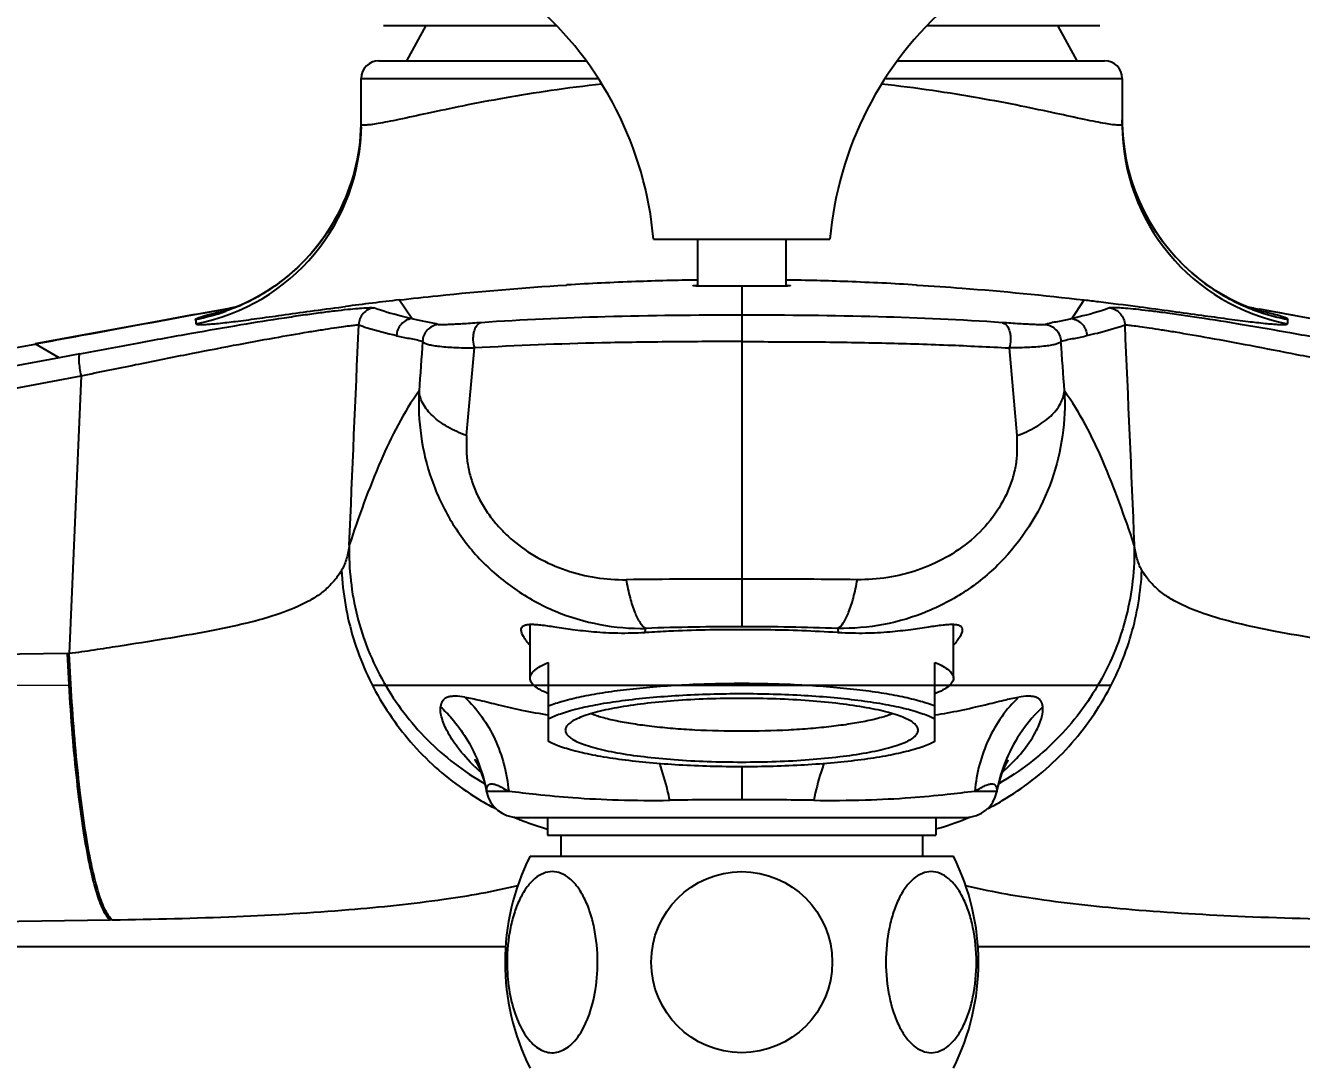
# Model space of a CAD drawing. Extents: x 0 to 1128, y 0 to 827.
# Drawn here: x 631.9 to 704.2, y 255.4 to 314 of the extents above; entities that cross this region are included whole.
import ezdxf

# ---------------------------------------------------------------- set-up
doc = ezdxf.new("R2010")
doc.units = 0
doc.header["$LTSCALE"] = 3
doc.header["$MEASUREMENT"] = 0
doc.header["$PDMODE"] = 3
doc.header["$PDSIZE"] = -10
doc.linetypes.add('CENTER2', pattern=[28.575, 19.05, -3.175, 3.175, -3.175])
doc.layers.get('0').update_dxf_attribs({"linetype": 'CONTINUOUS'})
doc.layers.get('DEFPOINTS').update_dxf_attribs({"linetype": 'CONTINUOUS'})
doc.layers.add('Cneter', color=1, linetype='CENTER2', lineweight=13)
doc.styles.add('Daelim Dimension', font='')
doc.styles.get('Daelim Dimension').set_extended_font_data('나눔고딕')
doc.dimstyles.new('DEFAULT', dxfattribs={"dimscale": 2, "dimtxt": 2, "dimasz": 2, "dimexe": 0, "dimexo": 2, "dimgap": 1, "dimtad": 1, "dimdec": 1, "dimzin": 9, "dimdsep": 46, "dimtxsty": 'Daelim Dimension', "dimcen": 0.5, "dimclrd": 252, "dimclre": 252, "dimclrt": 3, "dimadec": 1, "dimazin": 0, "dimtfac": 1, "dimtdec": 1, "dimtix": 1, "dimtmove": 0, "dimatfit": 3, "dimfxl": 1, "dimtolj": 1, "dimtzin": 1, "dimlwd": 9, "dimlwe": 9, "dimarcsym": 0})

# ---------------------------------------------------------------- blocks, each defined once
blk = doc.blocks.new('*D6')
at = {"color": 5, "lineweight": 9, "ltscale": 0.5, "transparency": 16777216}
for p, q in [((617.498, 297.233), (617.498, 372.395)), ((621.498, 372.395), (723.499, 372.395)), ((727.499, 297.233), (727.499, 372.395))]:
    blk.add_line(p, q, dxfattribs=at)
at = {"color": 5, "ltscale": 0.5, "transparency": 16777216}
for points in [[(621.498, 373.061), (621.498, 371.728), (617.498, 372.395)], [(723.499, 373.061), (723.499, 371.728), (727.499, 372.395)]]:
    blk.add_solid(points, dxfattribs=at)
at = {"layer": 'DEFPOINTS', "color": 0, "ltscale": 0.5, "transparency": 16777216}
for p in [(727.499, 372.395), (617.498, 293.233), (727.499, 293.233)]:
    blk.add_point(p, dxfattribs=at)
at = {"color": 7, "ltscale": 0.5, "transparency": 16777216, "insert": (672.498, 379.803), "char_height": 10, "attachment_point": 5, "style": 'Daelim Dimension'}
blk.add_mtext('\\A1;110', dxfattribs=at)

msp = doc.modelspace()

# ---------------------------------------------------------------- linework, layer by layer
at = {"color": 7, "linetype": 'Continuous'}
for p, q in [((652.204, 314.011), (661.995, 314.01)), ((654.598, 314.011), (653.498, 312.012)), ((683.001, 314.01), (692.792, 314.011)), ((690.399, 314.011), (691.498, 312.012)), ((651.932, 312.012), (663.684, 312.012)), ((681.312, 312.012), (693.064, 312.012)), ((650.932, 308.396), (650.932, 311.012)), ((650.932, 311.012), (664.371, 311.012)), ((680.625, 311.012), (694.064, 311.012)), ((694.064, 311.012), (694.064, 308.396)), ((694.073, 308.214), (694.064, 308.665)), ((667.498, 301.904), (677.498, 301.904)), ((669.998, 301.904), (669.998, 299.254)), ((674.998, 301.904), (674.998, 299.254)), ((672.498, 299.244), (672.498, 282.657)), ((682.406, 299.313), (682.458, 299.309)), ((641.487, 297.638), (643.781, 298.05)), ((643.067, 297.922), (643.782, 298.047)), ((643.792, 298.051), (643.504, 298.001)), ((649.884, 298.076), (650.041, 298.096)), ((653.793, 297.407), (653.085, 298.47)), ((691.204, 297.406), (691.912, 298.47)), ((694.952, 298.091), (695.027, 298.081)), ((701.514, 297.997), (701.2, 298.052)), ((701.211, 298.048), (701.921, 297.924)), ((701.212, 298.051), (701.921, 297.924)), ((641.487, 297.638), (639.264, 297.233)), ((703.583, 297.625), (701.854, 297.936)), ((595.465, 289.199), (632.445, 295.969)), ((633.813, 295.19), (632.444, 295.972)), ((633.813, 295.19), (607.366, 290.225)), ((634.983, 295.412), (633.813, 295.19)), ((656.903, 290.781), (657.344, 295.75)), ((687.653, 295.75), (688.093, 290.781)), ((607.435, 288.988), (633.75, 293.925)), ((633.75, 293.925), (635.054, 294.171)), ((635.054, 294.171), (634.381, 278.44)), ((672.498, 282.654), (672.498, 279.954)), ((660.498, 277.046), (660.498, 280.085)), ((684.498, 277.046), (684.498, 280.085)), ((667.009, 279.638), (667.076, 279.642)), ((667.01, 279.638), (667.065, 279.861)), ((677.919, 279.642), (677.987, 279.638)), ((677.931, 279.862), (677.968, 279.713)), ((677.931, 279.861), (677.986, 279.637)), ((634.261, 278.44), (620.544, 278.262)), ((634.261, 278.44), (634.381, 278.44)), ((661.548, 273.461), (661.548, 277.931)), ((683.448, 273.461), (683.448, 277.931)), ((672.498, 272.021), (672.498, 270.154)), ((657.994, 270.804), (658.039, 270.599)), ((658.039, 270.597), (658.047, 270.641)), ((658.047, 270.641), (659.289, 270.641)), ((685.708, 270.641), (686.95, 270.641)), ((686.95, 270.641), (686.958, 270.6)), ((686.958, 270.6), (686.997, 270.78)), ((686.958, 270.6), (686.958, 270.6)), ((659.804, 269.154), (685.193, 269.154)), ((661.498, 269.154), (661.498, 268.154)), ((683.498, 269.154), (683.498, 268.154)), ((661.498, 268.154), (683.498, 268.154)), ((662.248, 268.154), (662.248, 266.954)), ((682.748, 268.154), (682.748, 266.954)), ((660.498, 266.954), (684.498, 266.954)), ((622.988, 263.168), (636.701, 263.354)), ((636.821, 263.355), (636.701, 263.354)), ((659.115, 261.817), (617.428, 261.817)), ((659.115, 261.815), (617.428, 261.815)), ((727.568, 261.818), (685.881, 261.818)), ((727.568, 261.816), (685.881, 261.816))]:
    msp.add_line(p, q, dxfattribs=at)
at = {"ltscale": 0.5}
msp.add_line((651.559, 276.654), (693.438, 276.654), dxfattribs=at)
at = {"color": 7, "linetype": 'Continuous'}
for points in [[(650.925, 308.247), (650.876, 307.537), (650.787, 306.843), (650.657, 306.167), (650.491, 305.51), (650.289, 304.874), (650.054, 304.26), (649.788, 303.67), (649.494, 303.103), (649.175, 302.562), (648.834, 302.048), (648.472, 301.562), (648.093, 301.104), (647.697, 300.676), (647.288, 300.276), (646.87, 299.904), (646.443, 299.561), (646.012, 299.246), (645.575, 298.957), (645.146, 298.7), (644.733, 298.477)], [(700.204, 298.507), (699.799, 298.729), (699.371, 298.988), (698.927, 299.286), (698.478, 299.62), (698.034, 299.984), (697.597, 300.381), (697.172, 300.809), (696.761, 301.271), (696.368, 301.765), (695.996, 302.291), (695.648, 302.848), (695.326, 303.434), (695.034, 304.047), (694.775, 304.687), (694.552, 305.35), (694.369, 306.037), (694.226, 306.745), (694.127, 307.471), (694.073, 308.214)], [(644.733, 298.477), (644.349, 298.289), (644.006, 298.137), (643.715, 298.02), (643.493, 297.938), (643.331, 297.882), (643.247, 297.855)], [(701.834, 297.829), (701.842, 297.827), (701.817, 297.834), (701.743, 297.857), (701.616, 297.899), (701.435, 297.963), (701.197, 298.053), (700.908, 298.173), (700.575, 298.323), (700.204, 298.507)], [(639.264, 297.233), (636.99, 296.814), (634.613, 296.373), (632.444, 295.973)], [(712.552, 295.973), (710.411, 296.368), (708.031, 296.809), (705.756, 297.229), (703.583, 297.625)], [(657.436, 272.338), (657.414, 272.366), (657.377, 272.415), (657.393, 272.39), (657.447, 272.298), (657.528, 272.143), (657.631, 271.922), (657.748, 271.63), (657.872, 271.261), (657.994, 270.804)], [(686.997, 270.78), (687.118, 271.24), (687.243, 271.614), (687.361, 271.91), (687.465, 272.136), (687.547, 272.294), (687.602, 272.388), (687.615, 272.409)]]:
    msp.add_lwpolyline(points, dxfattribs=at)
msp.add_circle((672.498, 260.954), 5.129, dxfattribs=at)
for centre, radius, start, end in [((647.574, 300.163), 20, 4.99481, 49.0931), ((697.422, 300.163), 20, 130.9069, 175.00519), ((651.932, 311.012), 1, 90, 180), ((693.064, 311.012), 1, 0, 90), ((639.435, 308.42), 11.497, 280.66304, 359.87972), ((639.437, 308.665), 11.495, 306.67987, 358.77197), ((705.561, 308.42), 11.497, 180.12028, 259.33465), ((705.559, 308.665), 11.495, 181.22848, 232.02837), ((672.134, 143.093), 156.512, 92.06566, 93.49557), ((672.402, 141.677), 157.937, 90.87221, 92.14445), ((672.567, 140.195), 159.419, 87.8655, 89.12592), ((672.921, 144.283), 155.32, 86.49924, 87.94012), ((661.212, 315.663), 16.407, 274.63245, 274.81962), ((677.4, 87.594), 212.273, 96.57753, 97.40527), ((639.425, 308.698), 11.53, 280.55042, 289.42055), ((705.57, 308.695), 11.527, 251.02681, 259.45151), ((530.275, -657.712), 970.929, 79.702929, 79.817453), ((672.463, -340.712), 623.366, 89.996718, 90.598909), ((672.607, -326.722), 609.376, 89.394189, 90.010192), ((672.458, 122.913), 157.042, 89.98524, 91.96809), ((672.508, 121.101), 158.853, 88.04354, 90.0034), ((664.316, 279.3), 10.052, 226.35404, 228.89806), ((649.392, 269.012), 8.808, 22.42868, 22.66982), ((649.427, 269.026), 8.77, 10.6161, 22.43715), ((695.5, 269.049), 8.697, 157.28814, 169.4503), ((680.509, 279.477), 10.293, 311.22719, 313.69438), ((695.559, 269.025), 8.761, 156.8942, 157.29442), ((659.803, 270.954), 1.8, 191.44153, 270), ((685.193, 270.954), 1.8, 270, 348.66009), ((665.918, 283.964), 16.096, 239.45491, 242.7436), ((672.445, -3.149), 273.304, 89.98882, 90.84435), ((672.502, -9.998), 280.152, 89.1661, 90.00072), ((679.022, 284.074), 16.219, 297.25609, 300.53004), ((665.648, 283.416), 15.484, 246.93046, 247.72603), ((665.665, 283.457), 15.529, 247.72626, 248.99208), ((679.311, 283.507), 15.583, 285.60267, 292.27807), ((679.388, 283.305), 15.367, 292.29623, 293.09931), ((665.706, 283.57), 15.65, 248.99759, 254.38628), ((672.498, 260.954), 13.416, 153.43495, 206.56505), ((672.498, 260.954), 13.416, 333.43495, 26.56505), ((658.366, 259.905), 5.813, 336.72012, 337.06314)]:
    msp.add_arc(centre, radius, start, end, dxfattribs=at)
for points, knots in [([(664.568, 310.688), (663.603, 310.585), (661.752, 310.35), (659.123, 309.927), (656.788, 309.483), (654.805, 309.061), (653.389, 308.752), (652.463, 308.562), (651.931, 308.464), (651.558, 308.405), (651.318, 308.377), (651.184, 308.367), (651.075, 308.366), (650.998, 308.37), (650.932, 308.394), (650.932, 308.419)], [0, 0, 0, 0, 0.21, 0.403857, 0.576502, 0.724514, 0.8428, 0.890142, 0.92934, 0.959875, 0.971839, 0.981604, 0.989189, 0.994646, 1, 1, 1, 1]), ([(694.064, 308.419), (694.064, 308.394), (693.998, 308.37), (693.921, 308.366), (693.813, 308.367), (693.679, 308.377), (693.438, 308.405), (693.066, 308.464), (692.534, 308.562), (691.607, 308.752), (690.192, 309.061), (688.209, 309.483), (685.874, 309.927), (683.244, 310.351), (681.393, 310.585), (680.429, 310.688)], [0, 0, 0, 0, 0.005354, 0.010811, 0.018396, 0.028161, 0.040125, 0.07066, 0.109857, 0.1572, 0.275486, 0.423498, 0.596143, 0.79, 1, 1, 1, 1]), ([(646.304, 299.446), (645.611, 298.93), (644.603, 298.343), (643.531, 297.92), (643.259, 297.824)], [0, 0, 0, 0, 0.749467, 1, 1, 1, 1]), ([(698.486, 299.604), (699.236, 299.019), (700.34, 298.359), (701.522, 297.897), (701.822, 297.794)], [0, 0, 0, 0, 0.749469, 1, 1, 1, 1]), ([(653.084, 298.469), (653.811, 298.553), (656.955, 298.897), (660.109, 299.161), (662.538, 299.309)], [0, 0, 0, 0, 0.231092, 1, 1, 1, 1]), ([(669.748, 299.272), (669.748, 299.277), (669.78, 299.278), (669.818, 299.287), (669.902, 299.292), (669.962, 299.297), (669.998, 299.299)], [0, 0, 0, 0, 0.067275, 0.257112, 0.5692, 1, 1, 1, 1]), ([(672.498, 299.244), (672.319, 299.244), (671.969, 299.244), (671.459, 299.244), (670.99, 299.245), (670.579, 299.246), (670.279, 299.248), (670.081, 299.252), (669.965, 299.254), (669.877, 299.258), (669.806, 299.26), (669.775, 299.267), (669.748, 299.267), (669.748, 299.272)], [0, 0, 0, 0, 0.194897, 0.382544, 0.555305, 0.706761, 0.831062, 0.881495, 0.92344, 0.956488, 0.980372, 0.994858, 1, 1, 1, 1]), ([(675.248, 299.272), (675.248, 299.267), (675.221, 299.267), (675.19, 299.26), (675.12, 299.258), (675.031, 299.254), (674.916, 299.252), (674.717, 299.248), (674.418, 299.246), (674.007, 299.245), (673.537, 299.244), (673.028, 299.244), (672.677, 299.244), (672.498, 299.244)], [0, 0, 0, 0, 0.005142, 0.019628, 0.043513, 0.076562, 0.118506, 0.16894, 0.293242, 0.4447, 0.617461, 0.805104, 1, 1, 1, 1]), ([(674.998, 299.299), (675.034, 299.297), (675.095, 299.292), (675.179, 299.287), (675.216, 299.278), (675.248, 299.277), (675.248, 299.272)], [0, 0, 0, 0, 0.430803, 0.742887, 0.932728, 1, 1, 1, 1]), ([(682.459, 299.309), (683.302, 299.258), (686.458, 299.041), (689.608, 298.734), (691.912, 298.469)], [0, 0, 0, 0, 0.267121, 1, 1, 1, 1]), ([(634.983, 295.411), (636.072, 295.617), (638.184, 296.016), (641.232, 296.571), (644.007, 297.052), (646.116, 297.392), (647.613, 297.614), (648.573, 297.746), (649.412, 297.852), (650.125, 297.933), (650.704, 297.989), (651.144, 298.021), (651.422, 298.034), (651.571, 298.029), (651.622, 298.024), (651.639, 298.017)], [0, 0, 0, 0, 0.197017, 0.382238, 0.55069, 0.697808, 0.76215, 0.819711, 0.870013, 0.91264, 0.947214, 0.973455, 0.991112, 0.996653, 1, 1, 1, 1]), ([(641.563, 297.121), (641.565, 297.105), (641.628, 297.079), (641.731, 297.072), (641.916, 297.069), (642.162, 297.082), (642.48, 297.105), (643.036, 297.16), (643.887, 297.26), (645.083, 297.419), (646.501, 297.616), (648.125, 297.842), (649.277, 297.996), (649.884, 298.076)], [0, 0, 0, 0, 0.005918, 0.019116, 0.040464, 0.070075, 0.107938, 0.153951, 0.269593, 0.414036, 0.585008, 0.780988, 1, 1, 1, 1]), ([(651.639, 298.017), (651.414, 297.983), (650.974, 297.749), (650.794, 297.285), (650.787, 297.057)], [0, 0, 0, 0, 0.499832, 1, 1, 1, 1]), ([(653.793, 297.406), (653.593, 297.453), (652.867, 297.627), (652.148, 297.833), (651.639, 298.015)], [0, 0, 0, 0, 0.275412, 1, 1, 1, 1]), ([(693.357, 298.015), (693.199, 297.958), (692.491, 297.722), (691.767, 297.536), (691.204, 297.406)], [0, 0, 0, 0, 0.22503, 1, 1, 1, 1]), ([(691.912, 298.47), (692.179, 298.439), (693.193, 298.319), (694.206, 298.19), (694.952, 298.091)], [0, 0, 0, 0, 0.263373, 1, 1, 1, 1]), ([(710.013, 295.411), (708.924, 295.617), (706.811, 296.015), (703.764, 296.571), (700.989, 297.052), (698.561, 297.444), (696.783, 297.701), (695.584, 297.852), (694.871, 297.933), (694.292, 297.989), (693.855, 298.023), (693.559, 298.031), (693.409, 298.027), (693.357, 298.015)], [0, 0, 0, 0, 0.19705, 0.382386, 0.550609, 0.697814, 0.819762, 0.870013, 0.912666, 0.947356, 0.97341, 0.990594, 1, 1, 1, 1]), ([(693.357, 298.015), (693.582, 297.981), (694.022, 297.746), (694.201, 297.281), (694.208, 297.054)], [0, 0, 0, 0, 0.499806, 1, 1, 1, 1]), ([(695.027, 298.081), (695.652, 297.999), (696.83, 297.838), (698.485, 297.609), (699.918, 297.413), (701.119, 297.258), (701.971, 297.159), (702.526, 297.106), (702.842, 297.083), (703.086, 297.072), (703.264, 297.075), (703.37, 297.086), (703.428, 297.109), (703.434, 297.125)], [0, 0, 0, 0, 0.223021, 0.420376, 0.591136, 0.734416, 0.848681, 0.894283, 0.931717, 0.96063, 0.981092, 0.993794, 1, 1, 1, 1]), ([(632.444, 295.973), (633.329, 296.135), (636.868, 296.791), (640.409, 297.446), (643.067, 297.923)], [0, 0, 0, 0, 0.249823, 1, 1, 1, 1]), ([(641.536, 297.362), (641.534, 297.377), (641.587, 297.41), (641.67, 297.447), (641.829, 297.504), (642.04, 297.568), (642.312, 297.645), (642.788, 297.768), (643.175, 297.861), (643.452, 297.925)], [0, 0, 0, 0, 0.021625, 0.072237, 0.153271, 0.264459, 0.405354, 0.575424, 1, 1, 1, 1]), ([(641.536, 297.362), (641.544, 297.333), (641.554, 297.272), (641.546, 297.191), (641.558, 297.141), (641.562, 297.121)], [0, 0, 0, 0, 0.373116, 0.751461, 1, 1, 1, 1]), ([(653.793, 297.407), (653.568, 297.374), (653.126, 297.143), (652.943, 296.68), (652.935, 296.453)], [0, 0, 0, 0, 0.499713, 1, 1, 1, 1]), ([(655.274, 297.075), (655.027, 297.163), (654.523, 297.242), (654.03, 297.352), (653.793, 297.407)], [0, 0, 0, 0, 0.518409, 1, 1, 1, 1]), ([(672.498, 297.608), (669.918, 297.608), (664.992, 297.553), (660.068, 297.344), (657.728, 297.179)], [0, 0, 0, 0, 0.523804, 1, 1, 1, 1]), ([(687.268, 297.179), (684.928, 297.344), (680.005, 297.553), (675.078, 297.608), (672.498, 297.608)], [0, 0, 0, 0, 0.476207, 1, 1, 1, 1]), ([(691.2, 297.407), (690.964, 297.352), (690.602, 297.273), (690.108, 297.182), (689.853, 297.121), (689.728, 297.075)], [0, 0, 0, 0, 0.481969, 0.734712, 1, 1, 1, 1]), ([(691.2, 297.407), (691.427, 297.376), (691.872, 297.143), (692.055, 296.675), (692.062, 296.446)], [0, 0, 0, 0, 0.499789, 1, 1, 1, 1]), ([(703.46, 297.365), (703.466, 297.377), (703.413, 297.415), (703.335, 297.445), (703.177, 297.503), (702.971, 297.564), (702.704, 297.638), (702.239, 297.758), (701.86, 297.848), (701.589, 297.91)], [0, 0, 0, 0, 0.019733, 0.07033, 0.15212, 0.263737, 0.404679, 0.574493, 1, 1, 1, 1]), ([(703.434, 297.121), (703.438, 297.141), (703.45, 297.191), (703.442, 297.272), (703.452, 297.333), (703.46, 297.363)], [0, 0, 0, 0, 0.24854, 0.626886, 1, 1, 1, 1]), ([(635.053, 294.172), (636.083, 294.382), (638.082, 294.79), (640.964, 295.368), (643.587, 295.879), (645.882, 296.305), (647.56, 296.595), (648.69, 296.776), (649.361, 296.879), (649.907, 296.958), (650.321, 297.014), (650.599, 297.044), (650.74, 297.059), (650.787, 297.057)], [0, 0, 0, 0, 0.197124, 0.382535, 0.551067, 0.698277, 0.820056, 0.870298, 0.912879, 0.947404, 0.973595, 0.991206, 1, 1, 1, 1]), ([(650.789, 297.054), (650.947, 296.998), (651.652, 296.763), (652.373, 296.58), (652.935, 296.453)], [0, 0, 0, 0, 0.225367, 1, 1, 1, 1]), ([(655.274, 297.075), (655.047, 297.044), (654.601, 296.814), (654.416, 296.347), (654.408, 296.118)], [0, 0, 0, 0, 0.499493, 1, 1, 1, 1]), ([(657.728, 297.179), (657.403, 297.156), (656.944, 297.125), (656.368, 297.091), (656.024, 297.074), (655.743, 297.063), (655.526, 297.057), (655.378, 297.061), (655.299, 297.066), (655.274, 297.075)], [0, 0, 0, 0, 0.397429, 0.562433, 0.703056, 0.817973, 0.906249, 0.967103, 1, 1, 1, 1]), ([(657.728, 297.179), (657.517, 297.139), (657.328, 296.806), (657.268, 296.441), (657.258, 296.125), (657.298, 295.893), (657.344, 295.751)], [0, 0, 0, 0, 0.40749, 0.560405, 0.717502, 1, 1, 1, 1]), ([(687.268, 297.179), (687.365, 297.161), (687.562, 297.011), (687.678, 296.725), (687.729, 296.447), (687.739, 296.136), (687.701, 295.9), (687.653, 295.751)], [0, 0, 0, 0, 0.182682, 0.422172, 0.56163, 0.708225, 1, 1, 1, 1]), ([(689.722, 297.075), (689.697, 297.066), (689.619, 297.061), (689.471, 297.057), (689.254, 297.063), (688.972, 297.074), (688.628, 297.091), (688.053, 297.125), (687.593, 297.156), (687.268, 297.179)], [0, 0, 0, 0, 0.032891, 0.093748, 0.182034, 0.29696, 0.437592, 0.602598, 1, 1, 1, 1]), ([(689.722, 297.075), (689.939, 297.046), (690.387, 296.824), (690.581, 296.354), (690.589, 296.113)], [0, 0, 0, 0, 0.476207, 1, 1, 1, 1]), ([(692.062, 296.452), (692.261, 296.497), (692.984, 296.669), (693.7, 296.872), (694.208, 297.054)], [0, 0, 0, 0, 0.274947, 1, 1, 1, 1]), ([(694.21, 297.057), (694.257, 297.059), (694.398, 297.044), (694.676, 297.014), (695.091, 296.957), (695.637, 296.879), (696.309, 296.776), (697.439, 296.594), (699.117, 296.305), (701.411, 295.879), (704.034, 295.368), (706.915, 294.789), (708.914, 294.382), (709.944, 294.172)], [0, 0, 0, 0, 0.008807, 0.026444, 0.052667, 0.087225, 0.129833, 0.180096, 0.301884, 0.44906, 0.617543, 0.802916, 1, 1, 1, 1]), ([(652.935, 296.443), (653.171, 296.389), (653.662, 296.282), (654.162, 296.204), (654.408, 296.118)], [0, 0, 0, 0, 0.482419, 1, 1, 1, 1]), ([(654.408, 296.113), (654.43, 296.079), (654.521, 296.018), (654.701, 295.952), (654.962, 295.896), (655.46, 295.824), (656.264, 295.77), (656.954, 295.748), (657.344, 295.751)], [0, 0, 0, 0, 0.040443, 0.104366, 0.193246, 0.307435, 0.608922, 1, 1, 1, 1]), ([(672.498, 296.113), (671.161, 296.112), (668.516, 296.095), (663.462, 296.035), (659.749, 295.879), (657.344, 295.751)], [0, 0, 0, 0, 0.26467, 0.523465, 1, 1, 1, 1]), ([(672.498, 296.113), (673.835, 296.1), (676.48, 296.103), (680.372, 296.041), (684.087, 295.929), (686.493, 295.811), (687.653, 295.75)], [0, 0, 0, 0, 0.26461, 0.523329, 0.770269, 1, 1, 1, 1]), ([(690.589, 296.113), (690.568, 296.078), (690.477, 296.015), (690.297, 295.953), (690.036, 295.896), (689.538, 295.824), (688.734, 295.765), (688.043, 295.753), (687.653, 295.751)], [0, 0, 0, 0, 0.040678, 0.10421, 0.192852, 0.306885, 0.608797, 1, 1, 1, 1]), ([(690.589, 296.113), (690.833, 296.203), (691.335, 296.281), (691.825, 296.391), (692.062, 296.446)], [0, 0, 0, 0, 0.517543, 1, 1, 1, 1]), ([(634.983, 295.412), (634.968, 295.406), (634.943, 295.362), (634.92, 295.227), (634.925, 294.964), (634.969, 294.592), (635.021, 294.315), (635.054, 294.171)], [0, 0, 0, 0, 0.038012, 0.105784, 0.333258, 0.650877, 1, 1, 1, 1]), ([(654.21, 293.31), (653.327, 292.094), (652.244, 289.968), (651.079, 286.987), (650.52, 285.378), (650.253, 284.578)], [0, 0, 0, 0, 0.468854, 0.736806, 1, 1, 1, 1]), ([(654.21, 293.31), (654.122, 291.617), (654.485, 288.988), (655.973, 285.861), (657.565, 283.744), (659.585, 282.022), (662.661, 280.331), (665.328, 279.828), (667.065, 279.861)], [0, 0, 0, 0, 0.244315, 0.370016, 0.49654, 0.623196, 0.74958, 1, 1, 1, 1]), ([(656.903, 290.781), (656.531, 290.917), (655.85, 291.224), (654.996, 291.826), (654.411, 292.52), (654.23, 293.058), (654.21, 293.311)], [0, 0, 0, 0, 0.30688, 0.575574, 0.803678, 1, 1, 1, 1]), ([(690.787, 293.311), (690.829, 292.467), (690.757, 290.751), (689.946, 287.386), (688.085, 284.302), (685.409, 282.017), (682.331, 280.329), (679.666, 279.825), (677.931, 279.861)], [0, 0, 0, 0, 0.121731, 0.24569, 0.496693, 0.623414, 0.749784, 1, 1, 1, 1]), ([(688.093, 290.781), (688.46, 290.915), (689.142, 291.22), (690.002, 291.822), (690.586, 292.525), (690.768, 293.062), (690.786, 293.311)], [0, 0, 0, 0, 0.302462, 0.575804, 0.806649, 1, 1, 1, 1]), ([(694.743, 284.578), (694.477, 285.379), (693.917, 286.987), (692.753, 289.969), (691.67, 292.095), (690.787, 293.31)], [0, 0, 0, 0, 0.263193, 0.531146, 1, 1, 1, 1]), ([(656.903, 290.781), (656.895, 290.526), (656.894, 290.142), (656.907, 289.626), (656.947, 289.232), (657.025, 288.835), (657.162, 288.3), (657.399, 287.634), (657.787, 286.865), (658.275, 286.138), (658.848, 285.467), (659.701, 284.655), (660.916, 283.818), (662.524, 283.111), (664.217, 282.695), (665.373, 282.616), (665.947, 282.62)], [0, 0, 0, 0, 0.055938, 0.084263, 0.113124, 0.142728, 0.172851, 0.234335, 0.297357, 0.361383, 0.425915, 0.490589, 0.619404, 0.747236, 0.87407, 1, 1, 1, 1]), ([(688.093, 290.781), (688.096, 290.525), (688.091, 290.141), (688.088, 289.625), (688.051, 289.232), (687.971, 288.836), (687.834, 288.3), (687.5, 287.359), (686.756, 286.101), (685.137, 284.402), (682.531, 282.966), (680.197, 282.605), (679.05, 282.621)], [0, 0, 0, 0, 0.056223, 0.084504, 0.113349, 0.143058, 0.173278, 0.234913, 0.362049, 0.49138, 0.747534, 1, 1, 1, 1]), ([(650.255, 284.579), (650.224, 284.326), (650.126, 283.836), (649.943, 283.367), (649.823, 283.154)], [0, 0, 0, 0, 0.510129, 1, 1, 1, 1]), ([(650.253, 284.579), (650.221, 283.233), (650.451, 281.191), (651.288, 278.617), (652.475, 276.171), (654.546, 273.425), (656.737, 271.752), (657.916, 271.07)], [0, 0, 0, 0, 0.248419, 0.373193, 0.498271, 0.748646, 1, 1, 1, 1]), ([(694.743, 284.578), (694.775, 283.232), (694.545, 281.19), (693.708, 278.616), (692.521, 276.17), (690.449, 273.424), (688.258, 271.751), (687.079, 271.069)], [0, 0, 0, 0, 0.248419, 0.373193, 0.498269, 0.748645, 1, 1, 1, 1]), ([(695.175, 283.153), (695.052, 283.368), (694.874, 283.84), (694.777, 284.33), (694.743, 284.579)], [0, 0, 0, 0, 0.495709, 1, 1, 1, 1]), ([(649.822, 283.152), (649.742, 283.014), (649.525, 282.702), (649.117, 282.229), (648.562, 281.766), (647.649, 281.205), (646.267, 280.643), (644.361, 280.115), (642.174, 279.661), (639.744, 279.247), (637.587, 278.911), (635.78, 278.626), (634.851, 278.493), (634.382, 278.44)], [0, 0, 0, 0, 0.028935, 0.068834, 0.113051, 0.159454, 0.262768, 0.382388, 0.518228, 0.667872, 0.829847, 0.914326, 1, 1, 1, 1]), ([(649.822, 283.153), (649.882, 281.84), (650.229, 279.866), (651.158, 277.389), (652.399, 275.039), (654.465, 272.403), (656.597, 270.775), (657.737, 270.102)], [0, 0, 0, 0, 0.248564, 0.373659, 0.499036, 0.749711, 1, 1, 1, 1]), ([(687.261, 270.103), (688.44, 270.798), (690.637, 272.491), (692.73, 275.231), (693.949, 277.638), (694.805, 280.047), (695.118, 281.924), (695.175, 283.153)], [0, 0, 0, 0, 0.258723, 0.517638, 0.644387, 0.767484, 1, 1, 1, 1]), ([(710.614, 278.442), (710.145, 278.494), (709.217, 278.628), (707.41, 278.913), (705.253, 279.248), (702.823, 279.662), (700.636, 280.117), (698.73, 280.644), (697.348, 281.207), (696.435, 281.767), (695.88, 282.23), (695.472, 282.703), (695.254, 283.015), (695.175, 283.154)], [0, 0, 0, 0, 0.085669, 0.170143, 0.33211, 0.48175, 0.617587, 0.737209, 0.840527, 0.886932, 0.931151, 0.971058, 1, 1, 1, 1]), ([(665.947, 282.62), (666.008, 282.274), (666.137, 281.644), (666.394, 280.816), (666.679, 280.223), (666.931, 279.929), (667.064, 279.862)], [0, 0, 0, 0, 0.347582, 0.635528, 0.852501, 1, 1, 1, 1]), ([(677.931, 279.861), (678.064, 279.929), (678.315, 280.223), (678.599, 280.816), (678.857, 281.644), (678.988, 282.274), (679.05, 282.62)], [0, 0, 0, 0, 0.147205, 0.364198, 0.652224, 1, 1, 1, 1]), ([(659.998, 279.774), (659.998, 279.82), (660.017, 279.914), (660.126, 280.021), (660.293, 280.077), (660.51, 280.099), (660.781, 280.093), (661.252, 280.049), (661.967, 279.942), (662.971, 279.793), (664.165, 279.658), (665.533, 279.584), (666.502, 279.604), (667.009, 279.638)], [0, 0, 0, 0, 0.019092, 0.037808, 0.060864, 0.090798, 0.128448, 0.173947, 0.287649, 0.429477, 0.597013, 0.788154, 1, 1, 1, 1]), ([(677.987, 279.638), (678.494, 279.604), (679.462, 279.584), (680.831, 279.658), (682.025, 279.793), (683.03, 279.942), (683.744, 280.049), (684.215, 280.093), (684.487, 280.099), (684.704, 280.077), (684.87, 280.021), (684.98, 279.914), (684.998, 279.82), (684.998, 279.774)], [0, 0, 0, 0, 0.211845, 0.402982, 0.570522, 0.712354, 0.826057, 0.871556, 0.909208, 0.939143, 0.962198, 0.980914, 1, 1, 1, 1]), ([(660.49, 278.918), (660.353, 279.067), (660.145, 279.324), (659.998, 279.644), (659.998, 279.774)], [0, 0, 0, 0, 0.608938, 1, 1, 1, 1]), ([(667.076, 279.642), (667.508, 279.67), (669.313, 279.77), (671.122, 279.808), (672.498, 279.808)], [0, 0, 0, 0, 0.238995, 1, 1, 1, 1]), ([(672.498, 279.808), (672.964, 279.808), (674.772, 279.795), (676.58, 279.729), (677.919, 279.642)], [0, 0, 0, 0, 0.257892, 1, 1, 1, 1]), ([(684.998, 279.774), (684.998, 279.644), (684.852, 279.325), (684.645, 279.069), (684.508, 278.919)], [0, 0, 0, 0, 0.391194, 1, 1, 1, 1]), ([(634.261, 278.439), (634.349, 276.556), (634.527, 273.844), (634.889, 270.413), (635.187, 268.253), (635.516, 266.442), (635.867, 265.021), (636.191, 264.096), (636.478, 263.589), (636.625, 263.415), (636.701, 263.354)], [0, 0, 0, 0, 0.366998, 0.528793, 0.671283, 0.791429, 0.886864, 0.956152, 0.981065, 1, 1, 1, 1]), ([(636.821, 263.355), (636.749, 263.413), (636.608, 263.578), (636.326, 264.064), (635.999, 264.977), (635.643, 266.408), (635.304, 268.261), (635, 270.478), (634.641, 273.909), (634.467, 276.598), (634.38, 278.441)], [0, 0, 0, 0, 0.017899, 0.041672, 0.109293, 0.205471, 0.328672, 0.475712, 0.640921, 1, 1, 1, 1]), ([(660.498, 277.046), (660.498, 277.084), (660.51, 277.164), (660.563, 277.28), (660.649, 277.394), (660.819, 277.554), (661.119, 277.745), (661.393, 277.868), (661.548, 277.931)], [0, 0, 0, 0, 0.080016, 0.166251, 0.263674, 0.375675, 0.650726, 1, 1, 1, 1]), ([(683.448, 277.931), (683.604, 277.868), (683.877, 277.745), (684.178, 277.554), (684.347, 277.394), (684.433, 277.28), (684.486, 277.164), (684.498, 277.084), (684.498, 277.046)], [0, 0, 0, 0, 0.349274, 0.624325, 0.736326, 0.833749, 0.919984, 1, 1, 1, 1]), ([(661.548, 276.16), (661.393, 276.223), (661.119, 276.346), (660.819, 276.537), (660.649, 276.697), (660.563, 276.811), (660.51, 276.927), (660.498, 277.007), (660.498, 277.046)], [0, 0, 0, 0, 0.349274, 0.624325, 0.736326, 0.833749, 0.919984, 1, 1, 1, 1]), ([(684.498, 277.046), (684.498, 277.007), (684.486, 276.927), (684.433, 276.811), (684.347, 276.697), (684.178, 276.537), (683.877, 276.346), (683.604, 276.223), (683.448, 276.16)], [0, 0, 0, 0, 0.080016, 0.166251, 0.263674, 0.375675, 0.650726, 1, 1, 1, 1]), ([(661.548, 275.472), (661.814, 275.579), (662.423, 275.775), (663.444, 276.018), (664.65, 276.233), (666.017, 276.416), (667.517, 276.563), (669.691, 276.709), (671.364, 276.751), (672.498, 276.751)], [0, 0, 0, 0, 0.077721, 0.172978, 0.284286, 0.409639, 0.546657, 0.692674, 1, 1, 1, 1]), ([(672.498, 276.751), (673.632, 276.751), (675.306, 276.709), (677.479, 276.563), (678.979, 276.416), (680.346, 276.233), (681.552, 276.018), (682.573, 275.775), (683.182, 275.579), (683.448, 275.472)], [0, 0, 0, 0, 0.307326, 0.453343, 0.590361, 0.715714, 0.827022, 0.922279, 1, 1, 1, 1]), ([(656.803, 275.968), (656.622, 275.996), (656.362, 276.027), (656.035, 276.012), (655.837, 275.971), (655.672, 275.891), (655.499, 275.725), (655.443, 275.544), (655.429, 275.422)], [0, 0, 0, 0, 0.326246, 0.462118, 0.580157, 0.684349, 0.782845, 1, 1, 1, 1]), ([(656.803, 275.968), (657.087, 275.922), (657.725, 275.781), (658.792, 275.512), (660.098, 275.206), (661.058, 275.035), (661.58, 274.961)], [0, 0, 0, 0, 0.176522, 0.401111, 0.676298, 1, 1, 1, 1]), ([(656.803, 275.968), (657.51, 275.296), (658.688, 273.624), (659.196, 271.653), (659.289, 270.641)], [0, 0, 0, 0, 0.489728, 1, 1, 1, 1]), ([(661.548, 274.728), (661.649, 274.785), (661.875, 274.894), (662.252, 275.041), (662.692, 275.182), (663.394, 275.371), (664.409, 275.58), (665.774, 275.787), (667.304, 275.954), (669.562, 276.121), (671.31, 276.169), (672.498, 276.169)], [0, 0, 0, 0, 0.031156, 0.067576, 0.109207, 0.155919, 0.263724, 0.388812, 0.528382, 0.679192, 1, 1, 1, 1]), ([(672.498, 275.898), (671.848, 275.898), (670.571, 275.876), (668.718, 275.776), (667.009, 275.615), (665.708, 275.429), (664.79, 275.248), (664.206, 275.108), (663.702, 274.958), (663.281, 274.801), (662.947, 274.638), (662.729, 274.489), (662.607, 274.365), (662.545, 274.276), (662.507, 274.186), (662.498, 274.124), (662.498, 274.095)], [0, 0, 0, 0, 0.187183, 0.367404, 0.534022, 0.680972, 0.745433, 0.803146, 0.853687, 0.896764, 0.93228, 0.960465, 0.972075, 0.982284, 0.991433, 1, 1, 1, 1]), ([(672.498, 276.169), (673.687, 276.169), (675.434, 276.121), (677.692, 275.954), (679.223, 275.787), (680.587, 275.58), (681.602, 275.371), (682.304, 275.182), (682.745, 275.041), (683.122, 274.894), (683.348, 274.785), (683.448, 274.728)], [0, 0, 0, 0, 0.320808, 0.471618, 0.611188, 0.736276, 0.844081, 0.890793, 0.932424, 0.968844, 1, 1, 1, 1]), ([(682.498, 274.095), (682.498, 274.124), (682.489, 274.186), (682.451, 274.276), (682.389, 274.365), (682.267, 274.489), (682.049, 274.638), (681.715, 274.801), (681.295, 274.958), (680.79, 275.108), (680.206, 275.248), (679.289, 275.429), (677.988, 275.615), (676.279, 275.776), (674.425, 275.876), (673.149, 275.898), (672.498, 275.898)], [0, 0, 0, 0, 0.008567, 0.017716, 0.027925, 0.039535, 0.06772, 0.103236, 0.146313, 0.196853, 0.254567, 0.319027, 0.465977, 0.632595, 0.812816, 1, 1, 1, 1]), ([(683.449, 274.965), (684.406, 275.102), (685.71, 275.387), (687.277, 275.782), (687.911, 275.922), (688.193, 275.968)], [0, 0, 0, 0, 0.598518, 0.823224, 1, 1, 1, 1]), ([(688.193, 275.968), (687.487, 275.296), (686.309, 273.624), (685.801, 271.653), (685.708, 270.641)], [0, 0, 0, 0, 0.489728, 1, 1, 1, 1]), ([(689.567, 275.422), (689.553, 275.544), (689.498, 275.725), (689.324, 275.891), (689.16, 275.971), (688.961, 276.012), (688.634, 276.027), (688.375, 275.996), (688.194, 275.968)], [0, 0, 0, 0, 0.217155, 0.315651, 0.419843, 0.537882, 0.673754, 1, 1, 1, 1]), ([(657.378, 272.026), (657.021, 272.367), (656.433, 273.015), (655.808, 273.982), (655.479, 274.761), (655.408, 275.233), (655.43, 275.422)], [0, 0, 0, 0, 0.369493, 0.651794, 0.85758, 1, 1, 1, 1]), ([(655.43, 275.422), (655.652, 275.212), (656.5, 274.324), (657.163, 273.258), (657.519, 272.407)], [0, 0, 0, 0, 0.248834, 1, 1, 1, 1]), ([(672.498, 274.033), (671.614, 274.033), (670.309, 274.065), (668.614, 274.178), (667.443, 274.292), (666.375, 274.435), (665.431, 274.602), (664.63, 274.791), (664.152, 274.943), (663.942, 275.026)], [0, 0, 0, 0, 0.306698, 0.452488, 0.589383, 0.714745, 0.826212, 0.921794, 1, 1, 1, 1]), ([(681.054, 275.026), (680.845, 274.943), (680.366, 274.791), (679.565, 274.602), (678.622, 274.435), (677.553, 274.292), (676.382, 274.178), (674.687, 274.065), (673.382, 274.033), (672.498, 274.033)], [0, 0, 0, 0, 0.078206, 0.173789, 0.285255, 0.410616, 0.547512, 0.693302, 1, 1, 1, 1]), ([(689.567, 275.422), (689.129, 275.008), (688.331, 274.087), (687.739, 273.021), (687.501, 272.463)], [0, 0, 0, 0, 0.498243, 1, 1, 1, 1]), ([(687.62, 272.035), (688.246, 272.633), (688.995, 273.533), (689.518, 274.763), (689.585, 275.233), (689.567, 275.422)], [0, 0, 0, 0, 0.651188, 0.857063, 1, 1, 1, 1]), ([(662.498, 274.095), (662.498, 274.065), (662.507, 274.003), (662.545, 273.913), (662.607, 273.824), (662.729, 273.7), (662.947, 273.551), (663.281, 273.388), (663.702, 273.231), (664.206, 273.082), (664.79, 272.941), (665.708, 272.761), (667.009, 272.574), (668.718, 272.413), (670.571, 272.314), (671.848, 272.291), (672.498, 272.291)], [0, 0, 0, 0, 0.008567, 0.017716, 0.027925, 0.039535, 0.06772, 0.103236, 0.146313, 0.196853, 0.254567, 0.319027, 0.465977, 0.632595, 0.812816, 1, 1, 1, 1]), ([(672.498, 272.291), (673.149, 272.291), (674.425, 272.314), (676.279, 272.413), (677.988, 272.574), (679.289, 272.761), (680.206, 272.941), (680.79, 273.082), (681.295, 273.231), (681.715, 273.388), (682.049, 273.551), (682.267, 273.7), (682.389, 273.824), (682.451, 273.913), (682.489, 274.003), (682.498, 274.065), (682.498, 274.095)], [0, 0, 0, 0, 0.187183, 0.367404, 0.534022, 0.680972, 0.745433, 0.803146, 0.853687, 0.896764, 0.93228, 0.960465, 0.972075, 0.982284, 0.991433, 1, 1, 1, 1]), ([(672.498, 272.021), (671.31, 272.021), (669.562, 272.068), (667.304, 272.235), (665.774, 272.402), (664.409, 272.609), (663.394, 272.819), (662.692, 273.007), (662.252, 273.148), (661.875, 273.295), (661.649, 273.404), (661.548, 273.461)], [0, 0, 0, 0, 0.320808, 0.471618, 0.611188, 0.736276, 0.844081, 0.890793, 0.932424, 0.968844, 1, 1, 1, 1]), ([(683.448, 273.461), (683.348, 273.404), (683.122, 273.295), (682.745, 273.148), (682.304, 273.007), (681.602, 272.819), (680.587, 272.609), (679.223, 272.402), (677.692, 272.235), (675.434, 272.068), (673.687, 272.021), (672.498, 272.021)], [0, 0, 0, 0, 0.031156, 0.067576, 0.109207, 0.155919, 0.263724, 0.388812, 0.528382, 0.679192, 1, 1, 1, 1]), ([(668.42, 270.125), (668.38, 270.312), (668.221, 271.015), (668.023, 271.71), (667.847, 272.209)], [0, 0, 0, 0, 0.265196, 1, 1, 1, 1]), ([(677.15, 272.209), (677.094, 272.05), (676.868, 271.366), (676.691, 270.665), (676.577, 270.125)], [0, 0, 0, 0, 0.233669, 1, 1, 1, 1]), ([(658.047, 270.641), (658.045, 270.704), (658.049, 270.815), (658.099, 270.964), (658.213, 271.053), (658.369, 271.062), (658.551, 271.016), (658.768, 270.925), (659.018, 270.796), (659.195, 270.696), (659.289, 270.641)], [0, 0, 0, 0, 0.115906, 0.204349, 0.280092, 0.366834, 0.480623, 0.625354, 0.799543, 1, 1, 1, 1]), ([(659.289, 270.641), (659.809, 270.586), (661.016, 270.441), (663.082, 270.25), (665.607, 270.122), (667.441, 270.11), (668.417, 270.125)], [0, 0, 0, 0, 0.171351, 0.398694, 0.679857, 1, 1, 1, 1]), ([(676.579, 270.125), (677.555, 270.11), (679.39, 270.122), (681.915, 270.25), (683.98, 270.441), (685.187, 270.586), (685.707, 270.641)], [0, 0, 0, 0, 0.320143, 0.601306, 0.828649, 1, 1, 1, 1]), ([(685.708, 270.641), (685.802, 270.696), (685.978, 270.796), (686.229, 270.925), (686.446, 271.016), (686.628, 271.062), (686.783, 271.053), (686.897, 270.964), (686.948, 270.815), (686.952, 270.704), (686.95, 270.641)], [0, 0, 0, 0, 0.200457, 0.374646, 0.519377, 0.633166, 0.719908, 0.795651, 0.884094, 1, 1, 1, 1]), ([(664.327, 260.954), (664.327, 261.611), (664.236, 262.58), (663.92, 263.785), (663.608, 264.562), (663.225, 265.206), (662.784, 265.695), (662.292, 266.008), (661.762, 266.119), (661.232, 266.008), (660.74, 265.695), (660.299, 265.206), (659.916, 264.562), (659.604, 263.784), (659.287, 262.58), (659.197, 261.611), (659.197, 260.954)], [0, 0, 0, 0, 0.159095, 0.233129, 0.300891, 0.361137, 0.413487, 0.458873, 0.500003, 0.541133, 0.58652, 0.638868, 0.699114, 0.766876, 0.840911, 1, 1, 1, 1]), ([(685.799, 260.954), (685.799, 261.611), (685.709, 262.579), (685.393, 263.783), (685.081, 264.56), (684.699, 265.204), (684.258, 265.694), (683.766, 266.007), (683.237, 266.119), (682.706, 266.009), (682.214, 265.696), (681.772, 265.208), (681.39, 264.564), (681.077, 263.786), (680.76, 262.581), (680.67, 261.612), (680.67, 260.954)], [0, 0, 0, 0, 0.159025, 0.233015, 0.300751, 0.360984, 0.413331, 0.458714, 0.499842, 0.540961, 0.58634, 0.638692, 0.698955, 0.766746, 0.840811, 1, 1, 1, 1]), ([(636.821, 263.355), (639.168, 263.387), (643.644, 263.497), (649.914, 263.859), (655.244, 264.41), (658.432, 264.964), (659.817, 265.302)], [0, 0, 0, 0, 0.304693, 0.580901, 0.814885, 1, 1, 1, 1]), ([(685.168, 265.305), (686.523, 264.974), (689.664, 264.423), (694.96, 263.868), (701.265, 263.499), (705.79, 263.389), (708.176, 263.356)], [0, 0, 0, 0, 0.181007, 0.412876, 0.69054, 1, 1, 1, 1]), ([(659.197, 260.954), (659.197, 260.441), (659.27, 259.447), (659.595, 258.073), (660.039, 257.084), (660.491, 256.476), (660.845, 256.142), (661.225, 255.917), (661.624, 255.811), (662.028, 255.831), (662.422, 255.976), (662.795, 256.237), (663.28, 256.753), (663.552, 257.25), (663.706, 257.608)], [0, 0, 0, 0, 0.171369, 0.331143, 0.46989, 0.529798, 0.583311, 0.63135, 0.67574, 0.719132, 0.764442, 0.814114, 0.869666, 1, 1, 1, 1]), ([(663.72, 257.64), (663.929, 258.135), (664.231, 259.233), (664.327, 260.363), (664.327, 260.954)], [0, 0, 0, 0, 0.476617, 1, 1, 1, 1]), ([(680.67, 260.954), (680.67, 260.296), (680.76, 259.328), (681.076, 258.123), (681.389, 257.346), (681.771, 256.702), (682.213, 256.213), (682.705, 255.9), (683.235, 255.789), (683.764, 255.9), (684.256, 256.213), (684.698, 256.702), (685.08, 257.346), (685.393, 258.123), (685.709, 259.328), (685.799, 260.296), (685.799, 260.954)], [0, 0, 0, 0, 0.159095, 0.233129, 0.300891, 0.361137, 0.413487, 0.458873, 0.500003, 0.541133, 0.58652, 0.638868, 0.699114, 0.766876, 0.840911, 1, 1, 1, 1])]:
    msp.add_open_spline(points, degree=3, knots=knots, dxfattribs=at)
for points in [[(650.253, 284.579), (650.432, 288.737), (650.612, 292.896), (650.791, 297.054)], [(694.205, 297.053), (694.385, 292.895), (694.564, 288.737), (694.743, 284.579)], [(654.408, 296.118), (654.341, 295.182), (654.275, 294.246), (654.208, 293.311)], [(690.789, 293.311), (690.722, 294.245), (690.656, 295.179), (690.589, 296.113)]]:
    msp.add_open_spline(points, degree=3, dxfattribs=at)
at = {"layer": 'Cneter'}
msp.add_line((597.7, 276.654), (634.475, 276.654), dxfattribs=at)

# ---------------------------------------------------------------- dimensions: what is measured, and where the dimension line sits
at = {"color": 5, "ltscale": 0.5}
dim = msp.add_linear_dim(base=(727.499, 372.395), p1=(617.498, 293.233), p2=(727.499, 293.233), dimstyle='DEFAULT', override={"dimtxt": 5, "dimclrd": 5, "dimclre": 5, "dimclrt": 7}, dxfattribs=at)
dim.commit()
dim.dimension.update_dxf_attribs({"geometry": '*D6', "text_midpoint": (672.498, 379.803)})

doc.saveas('drawing.dxf')
